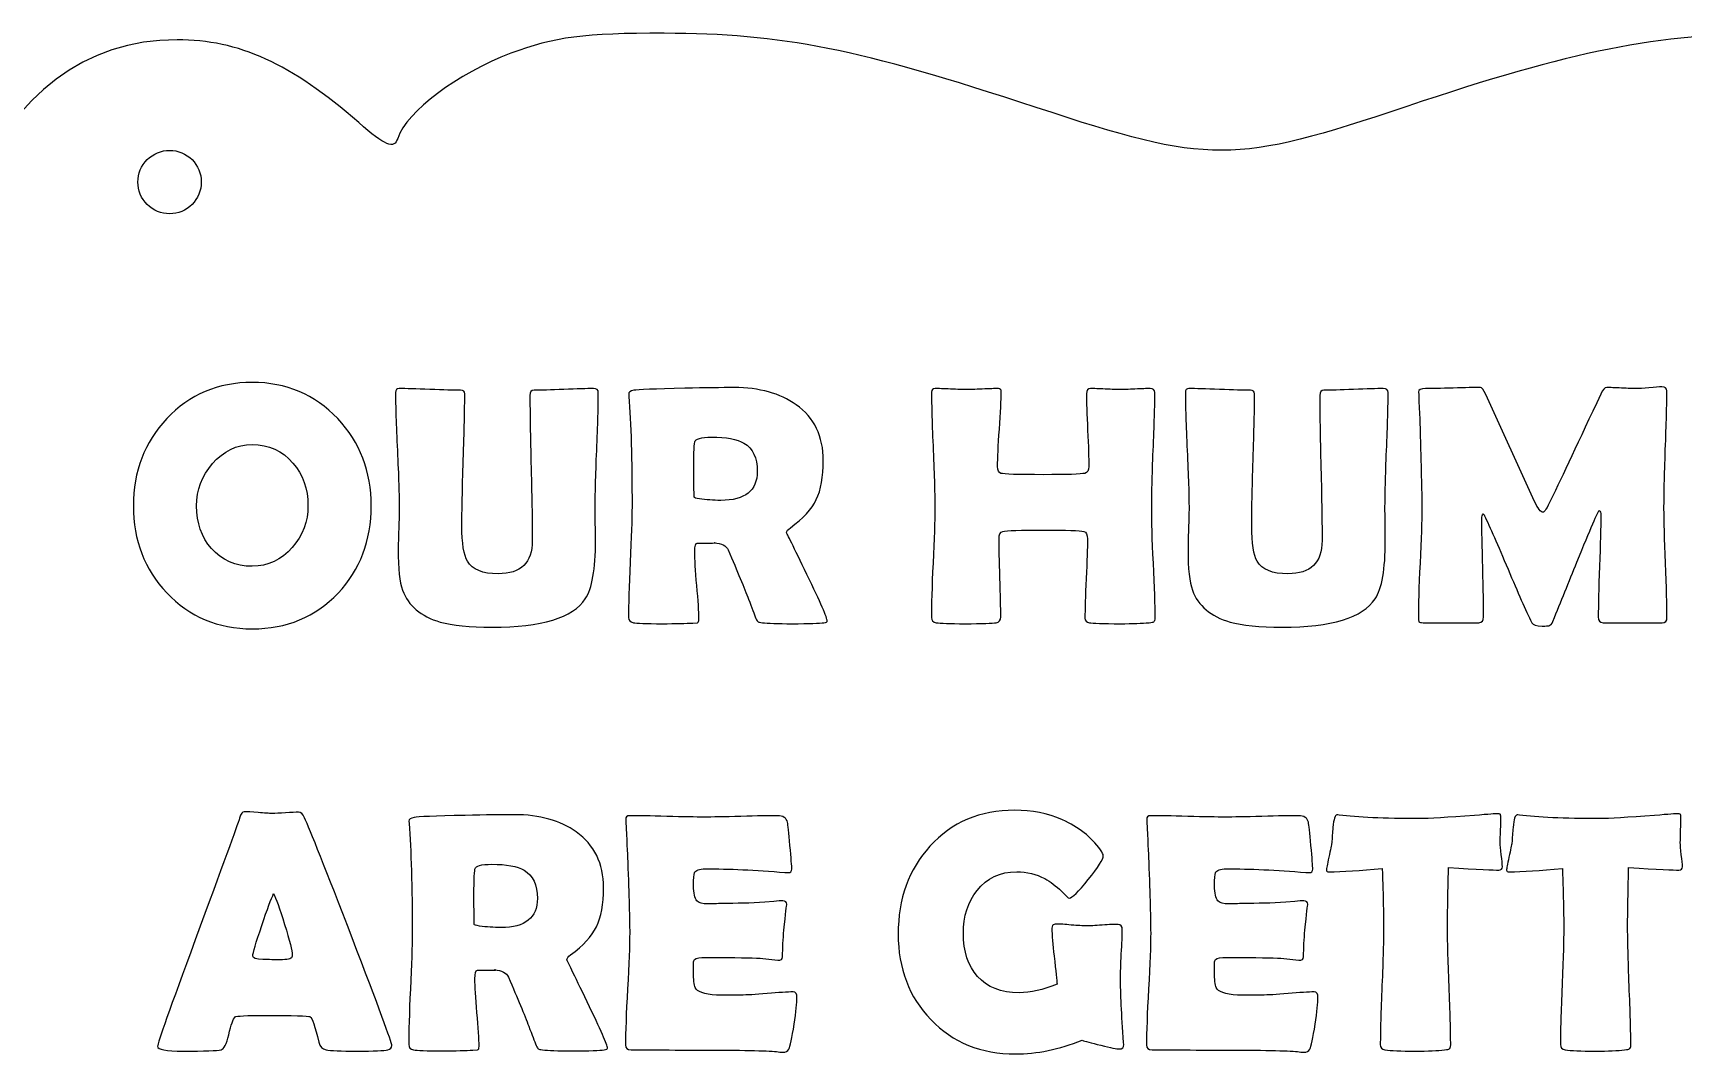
# Model space of a CAD drawing. Extents: x 52 to 552, y 106 to 316.
# Drawn here: x 155.8 to 247.7, y 258.4 to 315.3 of the extents above; entities that cross this region are included whole.
import ezdxf

# ---------------------------------------------------------------- set-up
doc = ezdxf.new("R2010")
doc.units = 0
doc.layers.add('Layer_1', color=7, linetype='CONTINUOUS')

msp = doc.modelspace()

# ---------------------------------------------------------------- linework, layer by layer
at = {"layer": 'Layer_1', "color": 3}
msp.add_lwpolyline([(165.197488, 306.962207), (165.197488, 306.962207)], close=True, dxfattribs=at)
at = {"layer": 'Layer_1', "color": 7}
for points in [[(168.036875, 295.808221), (168.036875, 295.808221)], [(176.211397, 295.464813), (176.211397, 295.464813)], [(189.002348, 295.158336), (189.011718, 295.028249)], [(194.873341, 295.520487), (194.873341, 295.520487)], [(206.06687, 295.464813), (206.06687, 295.464813)], [(220.204992, 295.464813), (220.204992, 295.464813)], [(232.995941, 295.279054), (233.005314, 295.120854)], [(239.451775, 289.185368), (236.739244, 295.139597)], [(246.548673, 295.557415), (246.548673, 295.557415)], [(168.036875, 292.343833), (168.036875, 292.343833)], [(193.619326, 292.761652), (193.619326, 292.761652)], [(192.569812, 282.413689), (192.829437, 282.431878)], [(233.256116, 282.431878), (236.358354, 282.431878)], [(243.278863, 282.431878), (246.567412, 282.431878)], [(167.590941, 271.907526), (167.590941, 271.907526)], [(176.759306, 271.377806), (176.768675, 271.248272)], [(182.630298, 271.740507), (182.630298, 271.740507)], [(188.835329, 271.470962), (188.844702, 271.340875)], [(189.067392, 271.684283), (189.067392, 271.684283)], [(210.506908, 271.99131), (210.506908, 271.99131)], [(217.854609, 271.470962), (217.863979, 271.340875)], [(218.086672, 271.684283), (218.086672, 271.684283)], [(237.334007, 271.796181), (237.334007, 271.796181)], [(247.366124, 271.796181), (247.366124, 271.796181)], [(181.376286, 268.981675), (181.376286, 268.981675)], [(169.225846, 267.34677), (169.225846, 267.34677)], [(197.093086, 266.909656), (196.582659, 266.863354)], [(226.112917, 266.909656), (225.601939, 266.863354)], [(193.07142, 263.788676), (194.05589, 263.788676)], [(222.0907, 263.788676), (223.07517, 263.788676)], [(196.470764, 263.733002), (197.306957, 263.640399)], [(225.490044, 263.733002), (226.326237, 263.640399)], [(195.254231, 261.698468), (193.89769, 261.698468)], [(224.273511, 261.698468), (222.91697, 261.698468)], [(180.326219, 258.633159), (180.586394, 258.651901)], [(216.581855, 258.949005), (216.572482, 259.051531)]]:
    msp.add_lwpolyline(points, dxfattribs=at)
for points in [[(190.980108, 315.245723), (186.55461, 315.260627), (184.846812, 315.037793), (182.443436, 314.132269)], [(211.700291, 311.116019), (201.762766, 314.392035), (197.591107, 315.223532), (190.980108, 315.245723)], [(252.890404, 315.246276), (246.246385, 315.208727), (241.629779, 314.293943), (232.341649, 311.173347)], [(163.844882, 314.885229), (153.537367, 314.885229), (148.282646, 302.62082), (150.954161, 284.7999)], [(173.964645, 310.274314), (170.195906, 313.561793), (167.291323, 314.885229), (163.844882, 314.885229)], [(182.443436, 314.132269), (179.454169, 313.00592), (176.639299, 310.889702), (176.138637, 309.392369)], [(232.341649, 311.173347), (222.689172, 307.930306), (221.37532, 307.926507), (211.700291, 311.116019)], [(176.138637, 309.392369), (175.933179, 308.778234), (175.459294, 308.970461), (173.964645, 310.274314)], [(168.036875, 295.808221), (166.12331, 295.808221), (164.534943, 295.136806), (163.271618, 293.792976)], [(172.79276, 293.792976), (171.523245, 295.136806), (169.938054, 295.808221), (168.036875, 295.808221)], [(176.211397, 295.464813), (176.081349, 295.464813), (176.016268, 295.390749), (176.016268, 295.242122)], [(176.016268, 295.242122), (176.016268, 294.529954), (176.050121, 293.455337), (176.118243, 292.018614)], [(177.920715, 295.418511), (177.159006, 295.449474), (176.589157, 295.464813), (176.211397, 295.464813)], [(179.638853, 295.371657), (179.261095, 295.371657), (178.688619, 295.387546), (177.920715, 295.418511)], [(179.871466, 295.167709), (179.871466, 295.303949), (179.793674, 295.371657), (179.638853, 295.371657)], [(179.787683, 291.488897), (179.843419, 293.123788), (179.871466, 294.350264), (179.871466, 295.167709)], [(183.735486, 295.371657), (183.580667, 295.371657), (183.503423, 295.275899), (183.503423, 295.083923)], [(183.503423, 295.083923), (183.503423, 294.185971), (183.525118, 292.838865), (183.568467, 291.042963)], [(185.389131, 295.418511), (184.652195, 295.387546), (184.100859, 295.371657), (183.735486, 295.371657)], [(187.042227, 295.464813), (186.676851, 295.464813), (186.126069, 295.449474), (185.389131, 295.418511)], [(187.311769, 295.242122), (187.311769, 295.390749), (187.221817, 295.464813), (187.042227, 295.464813)], [(187.219167, 292.018614), (187.281095, 293.455337), (187.311769, 294.529954), (187.311769, 295.242122)], [(189.290633, 295.371657), (189.092467, 295.334499), (188.996159, 295.263614), (189.002348, 295.158336)], [(189.011718, 295.028249), (189.129382, 293.560566), (189.188107, 291.517173), (189.188107, 288.897634)], [(192.132701, 295.483555), (190.442077, 295.446398), (189.494995, 295.408814), (189.290633, 295.371657)], [(194.873341, 295.520487), (194.192138, 295.520484), (193.278362, 295.508326), (192.132701, 295.483555)], [(198.328909, 294.563576), (197.437152, 295.201432), (196.285293, 295.520487), (194.873341, 295.520487)], [(206.06687, 295.464813), (205.936822, 295.464813), (205.871741, 295.396552), (205.871741, 295.260312)], [(205.871741, 295.260312), (205.871741, 294.541952), (205.902416, 293.461529), (205.964344, 292.018614)], [(206.930625, 295.436701), (206.546676, 295.455279), (206.258846, 295.464813), (206.06687, 295.464813)], [(207.80375, 295.409139), (207.611774, 295.409139), (207.320772, 295.418122), (206.930625, 295.436701)], [(208.695617, 295.436701), (208.299281, 295.418122), (208.001918, 295.409139), (207.80375, 295.409139)], [(209.596301, 295.464813), (209.398133, 295.464813), (209.098145, 295.455279), (208.695617, 295.436701)], [(209.754501, 295.297794), (209.754501, 295.409263), (209.701579, 295.464813), (209.596301, 295.464813)], [(209.652526, 293.207585), (209.720646, 294.1365), (209.754501, 294.833338), (209.754501, 295.297794)], [(214.733629, 295.464813), (214.578808, 295.464813), (214.501016, 295.369055), (214.501016, 295.177079)], [(214.501016, 295.177079), (214.501016, 294.725007), (214.52271, 294.046686), (214.56606, 293.142541)], [(215.55108, 295.436701), (215.18571, 295.455279), (214.913218, 295.464813), (214.733629, 295.464813)], [(216.386723, 295.409139), (216.200939, 295.409139), (215.922648, 295.418122), (215.55108, 295.436701)], [(217.204174, 295.436701), (216.838804, 295.418122), (216.566315, 295.409139), (216.386723, 295.409139)], [(218.040368, 295.464813), (217.854586, 295.464813), (217.575742, 295.455279), (217.204174, 295.436701)], [(218.309912, 295.242122), (218.309912, 295.390749), (218.219957, 295.464813), (218.040368, 295.464813)], [(218.216757, 292.018614), (218.278685, 293.455337), (218.309912, 294.529954), (218.309912, 295.242122)], [(220.204992, 295.464813), (220.074944, 295.464813), (220.009861, 295.390749), (220.009861, 295.242122)], [(220.009861, 295.242122), (220.009861, 294.529954), (220.043714, 293.455337), (220.111836, 292.018614)], [(221.913758, 295.418511), (221.152048, 295.449474), (220.582752, 295.464813), (220.204992, 295.464813)], [(223.632449, 295.371657), (223.254689, 295.371657), (222.681662, 295.387546), (221.913758, 295.418511)], [(223.864509, 295.167709), (223.864509, 295.303949), (223.787267, 295.371657), (223.632449, 295.371657)], [(223.781276, 291.488897), (223.837012, 293.123788), (223.864509, 294.350264), (223.864509, 295.167709)], [(227.729079, 295.371657), (227.574261, 295.371657), (227.496466, 295.275899), (227.496466, 295.083923)], [(227.496466, 295.083923), (227.496466, 294.185971), (227.51816, 292.838865), (227.56151, 291.042963)], [(229.382173, 295.418511), (228.645235, 295.387546), (228.094453, 295.371657), (227.729079, 295.371657)], [(231.03582, 295.464813), (230.670447, 295.464813), (230.119112, 295.449474), (229.382173, 295.418511)], [(231.305365, 295.242122), (231.305365, 295.390749), (231.21541, 295.464813), (231.03582, 295.464813)], [(231.212209, 292.018614), (231.274137, 293.455337), (231.305365, 294.529954), (231.305365, 295.242122)], [(233.386201, 295.464813), (233.119916, 295.464813), (232.989752, 295.402907), (232.995941, 295.279054)], [(233.005314, 295.120854), (233.054858, 294.105241), (233.082355, 293.340695), (233.088547, 292.826695)], [(234.91858, 295.492925), (234.237375, 295.474346), (233.726804, 295.464813), (233.386201, 295.464813)], [(236.45151, 295.529856), (236.110907, 295.529856), (235.599783, 295.517695), (234.91858, 295.492925)], [(236.739244, 295.139597), (236.615388, 295.399693), (236.51963, 295.529856), (236.45151, 295.529856)], [(243.148776, 295.158336), (241.922608, 292.538798), (240.997221, 290.578454), (240.371754, 289.277971)], [(243.492734, 295.520487), (243.368881, 295.520487), (243.254053, 295.399854), (243.148776, 295.158336)], [(244.300815, 295.492925), (243.941637, 295.511504), (243.672326, 295.520487), (243.492734, 295.520487)], [(245.127639, 295.464813), (244.941855, 295.464813), (244.666189, 295.474346), (244.300815, 295.492925)], [(245.833745, 295.511114), (245.517916, 295.480151), (245.282458, 295.464813), (245.127639, 295.464813)], [(246.548673, 295.557415), (246.393851, 295.557415), (246.155769, 295.542079), (245.833745, 295.511114)], [(246.827588, 295.334725), (246.827588, 295.483352), (246.734454, 295.557415), (246.548673, 295.557415)], [(246.743801, 292.055546), (246.799537, 293.510844), (246.827588, 294.603978), (246.827588, 295.334725)], [(199.843099, 291.451965), (199.843099, 292.808182), (199.338331, 293.845216), (198.328909, 294.563576)], [(163.271618, 293.792976), (162.033066, 292.480109), (161.413472, 290.860515), (161.413472, 288.934566)], [(174.660278, 288.934566), (174.660278, 290.848128), (174.037506, 292.467726), (172.79276, 293.792976)], [(209.55, 291.12675), (209.55, 291.591205), (209.584406, 292.284865), (209.652526, 293.207585)], [(165.816579, 291.284946), (166.42347, 291.990922), (167.163694, 292.343833), (168.036875, 292.343833)], [(168.036875, 292.343833), (168.953403, 292.343833), (169.705788, 292.003083), (170.294102, 291.321878)], [(192.625486, 290.671443), (192.625486, 291.674673), (192.644003, 292.281555), (192.68116, 292.49211)], [(192.68116, 292.49211), (192.718315, 292.671699), (193.031014, 292.761652), (193.619326, 292.761652)], [(193.619326, 292.761652), (194.436771, 292.761652), (195.037298, 292.650004), (195.42125, 292.427066)], [(195.42125, 292.427066), (195.916671, 292.136004), (196.164287, 291.612722), (196.164287, 290.857205)], [(214.56606, 293.142541), (214.609409, 292.244592), (214.631103, 291.572627), (214.631103, 291.12675)], [(233.088547, 292.826695), (233.150472, 290.851205), (233.181703, 289.504099), (233.181703, 288.785736)], [(176.118243, 292.018614), (176.186363, 290.581894), (176.220769, 289.504099), (176.220769, 288.785736)], [(179.713269, 287.820008), (179.713269, 288.637454), (179.738139, 289.860201), (179.787683, 291.488897)], [(187.135381, 288.785736), (187.135381, 289.504099), (187.163431, 290.581894), (187.219167, 292.018614)], [(199.45284, 289.287344), (199.712936, 289.826114), (199.843099, 290.547821), (199.843099, 291.451965)], [(205.964344, 292.018614), (206.026272, 290.581894), (206.0575, 289.504099), (206.0575, 288.785736)], [(218.133524, 288.785736), (218.133524, 289.504099), (218.161023, 290.581894), (218.216757, 292.018614)], [(220.111836, 292.018614), (220.179956, 290.581894), (220.213812, 289.504099), (220.213812, 288.785736)], [(223.706862, 287.820008), (223.706862, 288.637454), (223.731734, 289.860201), (223.781276, 291.488897)], [(231.128976, 288.785736), (231.128976, 289.504099), (231.156473, 290.581894), (231.212209, 292.018614)], [(246.669388, 288.785736), (246.669388, 289.516483), (246.69426, 290.606439), (246.743801, 292.055546)], [(164.934084, 288.934566), (164.934084, 289.820131), (165.228267, 290.603744), (165.816579, 291.284946)], [(170.294102, 291.321878), (170.857644, 290.671638), (171.139666, 289.88222), (171.139666, 288.953305)], [(183.568467, 291.042963), (183.611816, 289.247062), (183.633511, 287.900506), (183.633511, 287.002554)], [(192.634306, 290.039751), (192.628116, 290.318426), (192.625486, 290.529011), (192.625486, 290.671443)], [(196.164287, 290.857205), (196.164287, 289.779663), (195.48652, 289.241042), (194.130303, 289.241042)], [(209.726389, 290.74586), (209.608728, 290.783014), (209.55, 290.910003), (209.55, 291.12675)], [(212.104882, 290.671443), (210.680546, 290.671443), (209.887399, 290.696315), (209.726389, 290.74586)], [(214.40841, 290.74586), (214.197856, 290.696315), (213.430135, 290.671443), (212.104882, 290.671443)], [(214.631103, 291.12675), (214.631103, 290.910003), (214.557037, 290.783014), (214.40841, 290.74586)], [(227.56151, 291.042963), (227.604859, 289.247062), (227.626553, 287.900506), (227.626553, 287.002554)], [(192.643675, 289.417431), (192.643675, 289.553671), (192.640495, 289.761076), (192.634306, 290.039751)], [(161.413472, 288.934566), (161.413472, 287.014808), (162.033066, 285.401567), (163.271618, 284.094895)], [(165.760908, 286.565993), (165.209751, 287.197655), (164.934084, 287.987072), (164.934084, 288.934566)], [(171.139666, 288.953305), (171.139666, 288.06774), (170.848661, 287.290483), (170.266541, 286.621664)], [(172.811502, 284.076153), (174.043859, 285.382827), (174.660278, 287.002422), (174.660278, 288.934566)], [(176.220769, 288.785736), (176.220769, 288.538027), (176.211227, 288.163422), (176.192657, 287.661809)], [(187.144753, 287.885052), (187.138561, 288.28758), (187.135381, 288.587568), (187.135381, 288.785736)], [(189.188107, 288.897634), (189.188107, 288.210237), (189.154254, 287.179008), (189.086132, 285.804213)], [(192.941332, 289.324826), (192.743164, 289.355788), (192.643675, 289.386466), (192.643675, 289.417431)], [(194.130303, 289.241042), (193.715389, 289.241042), (193.31909, 289.269089), (192.941332, 289.324826)], [(198.013063, 287.717482), (198.712844, 288.225288), (199.192744, 288.748573), (199.45284, 289.287344)], [(206.0575, 288.785736), (206.0575, 288.110725), (206.023094, 287.098564), (205.954974, 285.748542)], [(218.226129, 285.748542), (218.164201, 287.098564), (218.133524, 288.110725), (218.133524, 288.785736)], [(220.213812, 288.785736), (220.213812, 288.538027), (220.20482, 288.163422), (220.18625, 287.661809)], [(231.137796, 287.885052), (231.131604, 288.28758), (231.128976, 288.587568), (231.128976, 288.785736)], [(233.181703, 288.785736), (233.181703, 288.110725), (233.147847, 287.095386), (233.079727, 285.73917)], [(239.93464, 288.581788), (239.804592, 288.581788), (239.643753, 288.782838), (239.451775, 289.185368)], [(240.371754, 289.277971), (240.148813, 288.813515), (240.00276, 288.581788), (239.93464, 288.581788)], [(241.820347, 285.804213), (242.582057, 287.680621), (242.997423, 288.637236), (243.065543, 288.674391)], [(243.065543, 288.674391), (243.121279, 288.662007), (243.148776, 288.566246), (243.148776, 288.386657)], [(246.753174, 285.748542), (246.697438, 287.098564), (246.669388, 288.110725), (246.669388, 288.785736)], [(180.019743, 285.850515), (179.81538, 286.191117), (179.713269, 286.847744), (179.713269, 287.820008)], [(187.154123, 286.993185), (187.154123, 287.191353), (187.150942, 287.488713), (187.144753, 287.885052)], [(197.799192, 287.439118), (197.799192, 287.525817), (197.870631, 287.618397), (198.013063, 287.717482)], [(224.013339, 285.850515), (223.808976, 286.191117), (223.706862, 286.847744), (223.706862, 287.820008)], [(231.147166, 286.993185), (231.147166, 287.191353), (231.143985, 287.488713), (231.137796, 287.885052)], [(236.525923, 288.219087), (236.525923, 288.342943), (236.547618, 288.432896), (236.590967, 288.488632)], [(236.572227, 285.488367), (236.541262, 286.702149), (236.525923, 287.612197), (236.525923, 288.219087)], [(236.590967, 288.488632), (236.634322, 288.451475), (236.661822, 288.417622), (236.674203, 288.386657)], [(236.674203, 288.386657), (236.965261, 287.773574), (237.402322, 286.779376), (237.984439, 285.404581)], [(243.148776, 288.386657), (243.148776, 287.761187), (243.123906, 286.822539), (243.074362, 285.5716)], [(176.192657, 287.661809), (176.174087, 287.160195), (176.165095, 286.782413), (176.165095, 286.528511)], [(183.633511, 287.002554), (183.633511, 285.770194), (182.998578, 285.153779), (181.729064, 285.153779)], [(186.587474, 283.760306), (186.965234, 284.336234), (187.154123, 285.41403), (187.154123, 286.993185)], [(192.68116, 286.389054), (192.68116, 286.704883), (192.727727, 286.863097), (192.820617, 286.863097)], [(192.820617, 286.863097), (193.644255, 286.863097), (193.962757, 286.869453), (193.776975, 286.881839)], [(193.776975, 286.881839), (194.179503, 286.857069), (194.436656, 286.723727), (194.548125, 286.482207)], [(198.932492, 285.107477), (198.176975, 286.668056), (197.799192, 287.445313), (197.799192, 287.439118)], [(209.633786, 287.09516), (209.633783, 287.342869), (209.702044, 287.482569), (209.838284, 287.513532)], [(209.680088, 284.921719), (209.649122, 285.887788), (209.633786, 286.612125), (209.633786, 287.09516)], [(209.838284, 287.513532), (210.055031, 287.563073), (210.810594, 287.587395), (212.104882, 287.587395)], [(212.104882, 287.587395), (213.392978, 287.587395), (214.142185, 287.563073), (214.352739, 287.513532)], [(214.352739, 287.513532), (214.488979, 287.476374), (214.556687, 287.336677), (214.556687, 287.09516)], [(214.556687, 287.09516), (214.556687, 286.605931), (214.532368, 285.868885), (214.482827, 284.884237)], [(220.18625, 287.661809), (220.16768, 287.160195), (220.158138, 286.782413), (220.158138, 286.528511)], [(227.626553, 287.002554), (227.626553, 285.770194), (226.992172, 285.153779), (225.722657, 285.153779)], [(230.580517, 283.760306), (230.958274, 284.336234), (231.147166, 285.41403), (231.147166, 286.993185)], [(168.036875, 285.5716), (167.101768, 285.5716), (166.343028, 285.903367), (165.760908, 286.565993)], [(170.266541, 286.621664), (169.653455, 285.921883), (168.910054, 285.5716), (168.036875, 285.5716)], [(176.165095, 286.528511), (176.165095, 285.432391), (176.245517, 284.671023), (176.406528, 284.243722)], [(181.729064, 285.153779), (180.862074, 285.153779), (180.292223, 285.386059), (180.019743, 285.850515)], [(192.792505, 284.503347), (192.71819, 285.339368), (192.68116, 285.967945), (192.68116, 286.389054)], [(194.548125, 286.482207), (195.062125, 285.274621), (195.439905, 284.361395), (195.681425, 283.742117)], [(220.158138, 286.528511), (220.158138, 285.432391), (220.23856, 284.671023), (220.39957, 284.243722)], [(225.722657, 285.153779), (224.85567, 285.153779), (224.285818, 285.386059), (224.013339, 285.850515)], [(189.086132, 285.804213), (189.024206, 284.429419), (188.992978, 283.401368), (188.992978, 282.720165)], [(200.06579, 282.525034), (200.06579, 282.686044), (199.68801, 283.546901), (198.932492, 285.107477)], [(205.954974, 285.748542), (205.893046, 284.398518), (205.862369, 283.388984), (205.862369, 282.720165)], [(209.726389, 282.757097), (209.726389, 283.240131), (209.71105, 283.961838), (209.680088, 284.921719)], [(218.328105, 282.720165), (218.328105, 283.388984), (218.294249, 284.398518), (218.226129, 285.748542)], [(233.079727, 285.73917), (233.017799, 284.389148), (232.986572, 283.376433), (232.986572, 282.701423)], [(236.618529, 282.757097), (236.618529, 283.363987), (236.60319, 284.274586), (236.572227, 285.488367)], [(237.984439, 285.404581), (238.529405, 284.104101), (238.969087, 283.113083), (239.303498, 282.431878)], [(240.483099, 282.506291), (240.928979, 283.602412), (241.374467, 284.701901), (241.820347, 285.804213)], [(243.074362, 285.5716), (243.031013, 284.320661), (243.009869, 283.382563), (243.009869, 282.757097)], [(246.836957, 282.720165), (246.836957, 283.388984), (246.808907, 284.398518), (246.753174, 285.748542)], [(163.271618, 284.094895), (164.534943, 282.757258), (166.12331, 282.08847), (168.036875, 282.08847)], [(168.036875, 282.08847), (169.962824, 282.08847), (171.554369, 282.750902), (172.811502, 284.076153)], [(176.406528, 284.243722), (176.728552, 283.370543), (177.428017, 282.779), (178.505556, 282.46936)], [(192.91322, 282.617637), (192.91322, 283.038746), (192.873012, 283.667323), (192.792505, 284.503347)], [(214.482827, 284.884237), (214.439477, 283.905778), (214.417783, 283.17191), (214.417783, 282.68268)], [(220.39957, 284.243722), (220.721595, 283.370543), (221.421607, 282.779), (222.499149, 282.46936)], [(181.394475, 282.181076), (184.162641, 282.181076), (185.893885, 282.707539), (186.587474, 283.760306)], [(195.681425, 283.742117), (195.861011, 283.265275), (195.996981, 282.906008), (196.089874, 282.664491)], [(225.388068, 282.181076), (228.156237, 282.181076), (229.886928, 282.707539), (230.580517, 283.760306)], [(178.505556, 282.46936), (179.180566, 282.277387), (180.143537, 282.181076), (181.394475, 282.181076)], [(188.992978, 282.720165), (188.992978, 282.565344), (189.082931, 282.469035), (189.26252, 282.431878)], [(189.26252, 282.431878), (189.44211, 282.394721), (189.974928, 282.376207), (190.860494, 282.376207)], [(190.860494, 282.376207), (191.63459, 282.376207), (192.204439, 282.388918), (192.569812, 282.413689)], [(192.829437, 282.431878), (192.88517, 282.450457), (192.91322, 282.512362), (192.91322, 282.617637)], [(196.089874, 282.664491), (196.139415, 282.559214), (196.182804, 282.497308), (196.219961, 282.478732)], [(196.219961, 282.478732), (196.238537, 282.466346), (196.316335, 282.450457), (196.452575, 282.431878)], [(196.452575, 282.431878), (196.743636, 282.394721), (197.294418, 282.376207), (198.105669, 282.376207)], [(198.105669, 282.376207), (199.053162, 282.376207), (199.644706, 282.394721), (199.880031, 282.431878)], [(199.880031, 282.431878), (200.003887, 282.450457), (200.06579, 282.481685), (200.06579, 282.525034)], [(205.862369, 282.720165), (205.862369, 282.559152), (205.952324, 282.462843), (206.131914, 282.431878)], [(206.131914, 282.431878), (206.361044, 282.394721), (206.893312, 282.376207), (207.729336, 282.376207)], [(207.729336, 282.376207), (208.695409, 282.376207), (209.277418, 282.394721), (209.475586, 282.431878)], [(209.475586, 282.431878), (209.642792, 282.462843), (209.726389, 282.571313), (209.726389, 282.757097)], [(214.417783, 282.68268), (214.417783, 282.552632), (214.50138, 282.469035), (214.668585, 282.431878)], [(214.668585, 282.431878), (214.841983, 282.394721), (215.414459, 282.376207), (216.386723, 282.376207)], [(216.386723, 282.376207), (217.074121, 282.376207), (217.606939, 282.394721), (217.984697, 282.431878)], [(217.984697, 282.431878), (218.133323, 282.444265), (218.220098, 282.460154), (218.244869, 282.478732)], [(218.244869, 282.478732), (218.300605, 282.509695), (218.328105, 282.590117), (218.328105, 282.720165)], [(222.499149, 282.46936), (223.174159, 282.277387), (224.13713, 282.181076), (225.388068, 282.181076)], [(232.986572, 282.701423), (232.986572, 282.602337), (232.99873, 282.531452), (233.023503, 282.488102)], [(233.023503, 282.488102), (233.054466, 282.450945), (233.13226, 282.431878), (233.256116, 282.431878)], [(236.358354, 282.431878), (236.531751, 282.431878), (236.618529, 282.54035), (236.618529, 282.757097)], [(239.303498, 282.431878), (239.365426, 282.308022), (239.556945, 282.246119), (239.878966, 282.246119)], [(239.878966, 282.246119), (240.095713, 282.246119), (240.219524, 282.249297), (240.250486, 282.255489)], [(240.250486, 282.255489), (240.34338, 282.28026), (240.421171, 282.36386), (240.483099, 282.506291)], [(243.009869, 282.757097), (243.009869, 282.54035), (243.099271, 282.431878), (243.278863, 282.431878)], [(246.567412, 282.431878), (246.747002, 282.431878), (246.836957, 282.528189), (246.836957, 282.720165)], [(167.330769, 271.554748), (167.200721, 271.146026), (166.377448, 268.888319), (164.860221, 264.782516)], [(167.590941, 271.907526), (167.491859, 271.907526), (167.405081, 271.790074), (167.330769, 271.554748)], [(168.362091, 271.861222), (168.015296, 271.892187), (167.758147, 271.907526), (167.590941, 271.907526)], [(169.151433, 271.81437), (168.978035, 271.81437), (168.715078, 271.830259), (168.362091, 271.861222)], [(169.885651, 271.842482), (169.563627, 271.823904), (169.318638, 271.81437), (169.151433, 271.81437)], [(170.619318, 271.879414), (170.458308, 271.879414), (170.213867, 271.867253), (169.885651, 271.842482)], [(170.944534, 271.572938), (170.845452, 271.777298), (170.73698, 271.879414), (170.619318, 271.879414)], [(173.600841, 264.885041), (172.133156, 268.693594), (171.24798, 270.922698), (170.944534, 271.572938)], [(177.04759, 271.59168), (176.849425, 271.554523), (176.753116, 271.483084), (176.759306, 271.377806)], [(176.768675, 271.248272), (176.886339, 269.780587), (176.945064, 267.736643), (176.945064, 265.117104)], [(179.889658, 271.703025), (178.199034, 271.665868), (177.251953, 271.628835), (177.04759, 271.59168)], [(182.630298, 271.740507), (181.949096, 271.740507), (181.035319, 271.727796), (179.889658, 271.703025)], [(186.085869, 270.783596), (185.194109, 271.421452), (184.04225, 271.740507), (182.630298, 271.740507)], [(189.067392, 271.684283), (188.900192, 271.684283), (188.822951, 271.613397), (188.835329, 271.470962)], [(188.844702, 271.340875), (188.894252, 270.356227), (188.928104, 269.616003), (188.946674, 269.120582)], [(191.129488, 271.647351), (190.212957, 271.672122), (189.525656, 271.684283), (189.067392, 271.684283)], [(193.200954, 271.61042), (192.74269, 271.61042), (192.052211, 271.622581), (191.129488, 271.647351)], [(195.244861, 271.647351), (194.334525, 271.622581), (193.653026, 271.61042), (193.200954, 271.61042)], [(197.288215, 271.684283), (196.836143, 271.684283), (196.155197, 271.672122), (195.244861, 271.647351)], [(197.846047, 271.322135), (197.796503, 271.563653), (197.610239, 271.684283), (197.288215, 271.684283)], [(197.984951, 270.021819), (197.923026, 270.746371), (197.877009, 271.179701), (197.846047, 271.322135)], [(210.506908, 271.99131), (208.568575, 271.99131), (206.992367, 271.322522), (205.778585, 269.984887)], [(213.163768, 271.45222), (212.333939, 271.811401), (211.44821, 271.99131), (210.506908, 271.99131)], [(215.281535, 269.780386), (214.767538, 270.498746), (214.06172, 271.055884), (213.163768, 271.45222)], [(218.086672, 271.684283), (217.919472, 271.684283), (217.842228, 271.613397), (217.854609, 271.470962)], [(217.863979, 271.340875), (217.913531, 270.356227), (217.947384, 269.616003), (217.965954, 269.120582)], [(220.148768, 271.647351), (219.23224, 271.672122), (218.544936, 271.684283), (218.086672, 271.684283)], [(222.220234, 271.61042), (221.76197, 271.61042), (221.071488, 271.622581), (220.148768, 271.647351)], [(224.264141, 271.647351), (223.353805, 271.622581), (222.672306, 271.61042), (222.220234, 271.61042)], [(226.307495, 271.684283), (225.855426, 271.684283), (225.174477, 271.672122), (224.264141, 271.647351)], [(226.865327, 271.322135), (226.815785, 271.563653), (226.629522, 271.684283), (226.307495, 271.684283)], [(227.004231, 270.021819), (226.942303, 270.746371), (226.896289, 271.179701), (226.865327, 271.322135)], [(228.453377, 271.731137), (228.3481, 271.731137), (228.274036, 271.498857), (228.230687, 271.034401)], [(228.583465, 271.721765), (228.509144, 271.727957), (228.465758, 271.731137), (228.453377, 271.731137)], [(233.032873, 271.526636), (231.069769, 271.526636), (229.586691, 271.591717), (228.583465, 271.721765)], [(236.116924, 271.703025), (234.618273, 271.585361), (233.590222, 271.526636), (233.032873, 271.526636)], [(237.334007, 271.796181), (237.327815, 271.796181), (236.921983, 271.764953), (236.116924, 271.703025)], [(237.547325, 271.768069), (237.528749, 271.786645), (237.457863, 271.796181), (237.334007, 271.796181)], [(237.58481, 271.59168), (237.578606, 271.696955), (237.565895, 271.755682), (237.547325, 271.768069)], [(237.566067, 270.894944), (237.578448, 271.192195), (237.58481, 271.424475), (237.58481, 271.59168)], [(238.486047, 271.731137), (238.38077, 271.731137), (238.306153, 271.498857), (238.262803, 271.034401)], [(238.615581, 271.721765), (238.541264, 271.727957), (238.498425, 271.731137), (238.486047, 271.731137)], [(243.065543, 271.526636), (241.102436, 271.526636), (239.618811, 271.591717), (238.615581, 271.721765)], [(246.149591, 271.703025), (244.650943, 271.585361), (243.622892, 271.526636), (243.065543, 271.526636)], [(247.366124, 271.796181), (247.359932, 271.796181), (246.954652, 271.764953), (246.149591, 271.703025)], [(247.579995, 271.768069), (247.561419, 271.786645), (247.48998, 271.796181), (247.366124, 271.796181)], [(247.616926, 271.59168), (247.610726, 271.696955), (247.598565, 271.755682), (247.579995, 271.768069)], [(247.598187, 270.894944), (247.610565, 271.192195), (247.616926, 271.424475), (247.616926, 271.59168)], [(187.600057, 267.671436), (187.600057, 269.027652), (187.095288, 270.065236), (186.085869, 270.783596)], [(228.230687, 271.034401), (228.205908, 270.74334), (228.184213, 270.452335), (228.165643, 270.161276)], [(237.547325, 270.198208), (237.547325, 270.334448), (237.553686, 270.566725), (237.566067, 270.894944)], [(238.262803, 271.034401), (238.238024, 270.74334), (238.21633, 270.452335), (238.19776, 270.161276)], [(247.579995, 270.198208), (247.579995, 270.334448), (247.585806, 270.566725), (247.598187, 270.894944)], [(198.08748, 268.71213), (198.08748, 268.866949), (198.053074, 269.303456), (197.984951, 270.021819)], [(205.778585, 269.984887), (204.601961, 268.690599), (204.013593, 267.061472), (204.013593, 265.098362)], [(214.603542, 268.126739), (215.160891, 268.820331), (215.439185, 269.266369), (215.439185, 269.46454)], [(215.439185, 269.46454), (215.439185, 269.526465), (215.386816, 269.63176), (215.281535, 269.780386)], [(227.106757, 268.71213), (227.106757, 268.866949), (227.072351, 269.303456), (227.004231, 270.021819)], [(227.998074, 269.371384), (227.911375, 268.975048), (227.868536, 268.736963), (227.868536, 268.656459)], [(228.165643, 270.161276), (228.153256, 270.068383), (228.097156, 269.804878), (227.998074, 269.371384)], [(237.603549, 269.510842), (237.566392, 269.814287), (237.547325, 270.043386), (237.547325, 270.198208)], [(237.668593, 268.842218), (237.668593, 268.990844), (237.646899, 269.213588), (237.603549, 269.510842)], [(238.030743, 269.371384), (237.944045, 268.975048), (237.900656, 268.736963), (237.900656, 268.656459)], [(238.19776, 270.161276), (238.185376, 270.068383), (238.129826, 269.804878), (238.030743, 269.371384)], [(247.635669, 269.510842), (247.598511, 269.814287), (247.579995, 270.043386), (247.579995, 270.198208)], [(247.700713, 268.842218), (247.700713, 268.990844), (247.679018, 269.213588), (247.635669, 269.510842)], [(180.382443, 266.891467), (180.382443, 267.894696), (180.40096, 268.501575), (180.438117, 268.71213)], [(180.438117, 268.71213), (180.475272, 268.891719), (180.787971, 268.981675), (181.376286, 268.981675)], [(181.376286, 268.981675), (182.193729, 268.981675), (182.794258, 268.870025), (183.178207, 268.647086)], [(183.178207, 268.647086), (183.673629, 268.356025), (183.921245, 267.832743), (183.921245, 267.077225)], [(188.946674, 269.120582), (189.020989, 267.194632), (189.058019, 265.878752), (189.058019, 265.172776)], [(192.616116, 267.783331), (192.616116, 268.185862), (192.631455, 268.423944), (192.662418, 268.498259)], [(192.662418, 268.498259), (192.73673, 268.653075), (192.937782, 268.730872), (193.265998, 268.730872)], [(193.265998, 268.730872), (194.578865, 268.730872), (196.059315, 268.662611), (197.70659, 268.526371)], [(197.70659, 268.526371), (197.79948, 268.520179), (197.864563, 268.516999), (197.901718, 268.516999)], [(197.901718, 268.516999), (198.025574, 268.516999), (198.08748, 268.582082), (198.08748, 268.71213)], [(208.40733, 267.523159), (208.952293, 268.216748), (209.689342, 268.563303), (210.618256, 268.563303)], [(210.618256, 268.563303), (211.18799, 268.563303), (211.708094, 268.436317), (212.178745, 268.182413)], [(217.965954, 269.120582), (218.040269, 267.194632), (218.077299, 265.878752), (218.077299, 265.172776)], [(221.635396, 267.783331), (221.635396, 268.185862), (221.650732, 268.423944), (221.681698, 268.498259)], [(221.681698, 268.498259), (221.75601, 268.653075), (221.957062, 268.730872), (222.285278, 268.730872)], [(222.285278, 268.730872), (223.598145, 268.730872), (225.078592, 268.662611), (226.725869, 268.526371)], [(226.725869, 268.526371), (226.818757, 268.520179), (226.883841, 268.516999), (226.920998, 268.516999)], [(226.920998, 268.516999), (227.044851, 268.516999), (227.106757, 268.582082), (227.106757, 268.71213)], [(227.868536, 268.656459), (227.868536, 268.594531), (227.917731, 268.563303), (228.016813, 268.563303)], [(228.016813, 268.563303), (228.753752, 268.563303), (229.741595, 268.625208), (230.980147, 268.749062)], [(230.980147, 268.749062), (231.029688, 267.077016), (231.054563, 265.999768), (231.054563, 265.516737)], [(234.612104, 265.516737), (234.612104, 266.136011), (234.63062, 267.229145), (234.667778, 268.795916)], [(234.667778, 268.795916), (236.296474, 268.703023), (237.228769, 268.656459), (237.464092, 268.656459)], [(237.464092, 268.656459), (237.600335, 268.656456), (237.668593, 268.718362), (237.668593, 268.842218)], [(237.900656, 268.656459), (237.900656, 268.594531), (237.949847, 268.563303), (238.048933, 268.563303)], [(238.048933, 268.563303), (238.785871, 268.563303), (239.773714, 268.625208), (241.012266, 268.749062)], [(241.012266, 268.749062), (241.061807, 267.077016), (241.08668, 265.999768), (241.08668, 265.516737)], [(244.644223, 265.516737), (244.644223, 266.136011), (244.66329, 267.229145), (244.700448, 268.795916)], [(244.700448, 268.795916), (246.329144, 268.703023), (247.260886, 268.656459), (247.496211, 268.656459)], [(247.496211, 268.656459), (247.632451, 268.656456), (247.700713, 268.718362), (247.700713, 268.842218)], [(187.209797, 265.507364), (187.469893, 266.046138), (187.600057, 266.767294), (187.600057, 267.671436)], [(192.801875, 266.947138), (192.678022, 267.083378), (192.616116, 267.362224), (192.616116, 267.783331)], [(207.64555, 265.135847), (207.64555, 266.089532), (207.899525, 266.885303), (208.40733, 267.523159)], [(212.178745, 268.182413), (212.494577, 268.015208), (212.804649, 267.780303), (213.108094, 267.476857)], [(213.108094, 267.476857), (213.355806, 267.222953), (213.498131, 267.095968), (213.535285, 267.095968)], [(213.535285, 267.095968), (213.696299, 267.095968), (214.052387, 267.439345), (214.603542, 268.126739)], [(221.821155, 266.947138), (221.697299, 267.083378), (221.635396, 267.362224), (221.635396, 267.783331)], [(168.566592, 265.572408), (168.876232, 266.482744), (169.095798, 267.074287), (169.225846, 267.34677)], [(169.225846, 267.34677), (169.355894, 267.099061), (169.560124, 266.529209), (169.838799, 265.637452)], [(180.391263, 266.259774), (180.385074, 266.538446), (180.382443, 266.749032), (180.382443, 266.891467)], [(183.921245, 267.077225), (183.921245, 265.999684), (183.243477, 265.461063), (181.887261, 265.461063)], [(193.405455, 266.770749), (193.108205, 266.770749), (192.907152, 266.829476), (192.801875, 266.947138)], [(193.767603, 266.780121), (193.588013, 266.773929), (193.467383, 266.770749), (193.405455, 266.770749)], [(194.213536, 266.798311), (194.095872, 266.798311), (193.947192, 266.7925), (193.767603, 266.780121)], [(196.582659, 266.863354), (195.783795, 266.820005), (194.993824, 266.798311), (194.213536, 266.798311)], [(197.594691, 266.947138), (197.470835, 266.947138), (197.303638, 266.934429), (197.093086, 266.909656)], [(197.815177, 266.75311), (197.807735, 266.88088), (197.735458, 266.947138), (197.594691, 266.947138)], [(197.650916, 265.312236), (197.748246, 266.253102), (197.802833, 266.732923), (197.815177, 266.75311)], [(222.424735, 266.770749), (222.127482, 266.770749), (221.926432, 266.829476), (221.821155, 266.947138)], [(222.786883, 266.780121), (222.607293, 266.773929), (222.486663, 266.770749), (222.424735, 266.770749)], [(223.232816, 266.798311), (223.115155, 266.798311), (222.966475, 266.7925), (222.786883, 266.780121)], [(225.601939, 266.863354), (224.803073, 266.820005), (224.013104, 266.798311), (223.232816, 266.798311)], [(226.614522, 266.947138), (226.490665, 266.947138), (226.323471, 266.934429), (226.112917, 266.909656)], [(226.834457, 266.75311), (226.827015, 266.88088), (226.755288, 266.947138), (226.614522, 266.947138)], [(226.670195, 265.312236), (226.767528, 266.253102), (226.822113, 266.732923), (226.834457, 266.75311)], [(169.838799, 265.637452), (170.123666, 264.714729), (170.266541, 264.151235), (170.266541, 263.946876)], [(180.400633, 265.637452), (180.400633, 265.773694), (180.397452, 265.981099), (180.391263, 266.259774)], [(180.697739, 265.544296), (180.499568, 265.575258), (180.400633, 265.606489), (180.400633, 265.637452)], [(212.699092, 265.637452), (212.618585, 265.612681), (212.578377, 265.541245), (212.578377, 265.423581)], [(212.847922, 265.655641), (212.779799, 265.655641), (212.730057, 265.649833), (212.699092, 265.637452)], [(213.656003, 265.59997), (213.296822, 265.637124), (213.027511, 265.655641), (212.847922, 265.655641)], [(216.266008, 265.637452), (216.067838, 265.637452), (215.77048, 265.622113), (215.374141, 265.59115)], [(216.498619, 265.330975), (216.498619, 265.535338), (216.420827, 265.637452), (216.266008, 265.637452)], [(164.860221, 264.782516), (163.460656, 260.98635), (162.760643, 259.008043), (162.760643, 258.84703)], [(168.064987, 263.872459), (168.064987, 264.039665), (168.232184, 264.606336), (168.566592, 265.572408)], [(175.811767, 258.883961), (175.811767, 259.051167), (175.074721, 261.051721), (173.600841, 264.885041)], [(176.945064, 265.117104), (176.945064, 264.429707), (176.911212, 263.398475), (176.843092, 262.023684)], [(181.887261, 265.461063), (181.472346, 265.461063), (181.075497, 265.48856), (180.697739, 265.544296)], [(185.77002, 263.937503), (186.469805, 264.445311), (186.949701, 264.968596), (187.209797, 265.507364)], [(189.058019, 265.172776), (189.058019, 264.479189), (189.017811, 263.435797), (188.937305, 262.042426)], [(197.576502, 263.826158), (197.576502, 264.321579), (197.601372, 264.816814), (197.650916, 265.312236)], [(204.013593, 265.098362), (204.013593, 263.178607), (204.620475, 261.590238), (205.834257, 260.333107)], [(208.435442, 262.739162), (207.909058, 263.327474), (207.64555, 264.126425), (207.64555, 265.135847)], [(212.578377, 265.423581), (212.578377, 265.027245), (212.618585, 264.507137), (212.699092, 263.863089)], [(214.482827, 265.553665), (214.297043, 265.553665), (214.021374, 265.569004), (213.656003, 265.59997)], [(215.374141, 265.59115), (214.977805, 265.566377), (214.680995, 265.553665), (214.482827, 265.553665)], [(216.442397, 263.983804), (216.479552, 264.584503), (216.498619, 265.033722), (216.498619, 265.330975)], [(218.077299, 265.172776), (218.077299, 264.479189), (218.037088, 263.435797), (217.956584, 262.042426)], [(226.595782, 263.826158), (226.595782, 264.321579), (226.620654, 264.816814), (226.670195, 265.312236)], [(231.054563, 265.516737), (231.054563, 264.78599), (231.023332, 263.689678), (230.961407, 262.228185)], [(234.69589, 262.218815), (234.640154, 263.6865), (234.612104, 264.78599), (234.612104, 265.516737)], [(241.08668, 265.516737), (241.08668, 264.78599), (241.056002, 263.689678), (240.994077, 262.228185)], [(244.728007, 262.218815), (244.672273, 263.6865), (244.644223, 264.78599), (244.644223, 265.516737)], [(168.622266, 263.686701), (168.250701, 263.699087), (168.064987, 263.76099), (168.064987, 263.872459)], [(170.247798, 263.816788), (170.204449, 263.717703), (169.978527, 263.667958), (169.569805, 263.667958)], [(170.266541, 263.946876), (170.266541, 263.891139), (170.260179, 263.847751), (170.247798, 263.816788)], [(185.55615, 263.658588), (185.55615, 263.745287), (185.627589, 263.83842), (185.77002, 263.937503)], [(192.625486, 263.602914), (192.668835, 263.72677), (192.817516, 263.788676), (193.07142, 263.788676)], [(194.05589, 263.788676), (195.313023, 263.788676), (196.117777, 263.770159), (196.470764, 263.733002)], [(197.306957, 263.640399), (197.486547, 263.640399), (197.576502, 263.702305), (197.576502, 263.826158)], [(212.699092, 263.863089), (212.791991, 263.027065), (212.847541, 262.506961), (212.866111, 262.302598)], [(216.396093, 262.637187), (216.396093, 262.93444), (216.411432, 263.383106), (216.442397, 263.983804)], [(221.644766, 263.602914), (221.688115, 263.72677), (221.836796, 263.788676), (222.0907, 263.788676)], [(223.07517, 263.788676), (224.3323, 263.788676), (225.137057, 263.770159), (225.490044, 263.733002)], [(226.326237, 263.640399), (226.505829, 263.640399), (226.595782, 263.702305), (226.595782, 263.826158)], [(169.569805, 263.667958), (169.130116, 263.667958), (168.814242, 263.674319), (168.622266, 263.686701)], [(180.438117, 262.609074), (180.438117, 262.924907), (180.484131, 263.08257), (180.577022, 263.08257)], [(180.577022, 263.08257), (181.400659, 263.082567), (181.719717, 263.088928), (181.533933, 263.10131)], [(181.533933, 263.10131), (181.936463, 263.076539), (182.193613, 262.943748), (182.305082, 262.70223)], [(186.68945, 261.326947), (185.933932, 262.887521), (185.55615, 263.664778), (185.55615, 263.658588)], [(192.616116, 263.026896), (192.616116, 263.379885), (192.619297, 263.571952), (192.625486, 263.602914)], [(192.708719, 262.116839), (192.646794, 262.253082), (192.616116, 262.556248), (192.616116, 263.026896)], [(221.635396, 263.026896), (221.635396, 263.379885), (221.638577, 263.571952), (221.644766, 263.602914)], [(221.727999, 262.116839), (221.666071, 262.253082), (221.635396, 262.556248), (221.635396, 263.026896)], [(176.843092, 262.023684), (176.781164, 260.648892), (176.749936, 259.620841), (176.749936, 258.939635)], [(180.549463, 260.723367), (180.475148, 261.559391), (180.438117, 262.187968), (180.438117, 262.609074)], [(182.305082, 262.70223), (182.819082, 261.494644), (183.196865, 260.580865), (183.438382, 259.961587)], [(188.937305, 262.042426), (188.862993, 260.655247), (188.825959, 259.615035), (188.825959, 258.921443)], [(193.89769, 261.698468), (193.210293, 261.741817), (192.813996, 261.881514), (192.708719, 262.116839)], [(210.748341, 261.828555), (209.751306, 261.828555), (208.980405, 262.132271), (208.435442, 262.739162)], [(212.866111, 262.302598), (212.085823, 261.986769), (211.380005, 261.828555), (210.748341, 261.828555)], [(216.572482, 259.051531), (216.454821, 260.643072), (216.396093, 261.83832), (216.396093, 262.637187)], [(217.956584, 262.042426), (217.882272, 260.655247), (217.845239, 259.615035), (217.845239, 258.921443)], [(222.91697, 261.698468), (222.229576, 261.741817), (221.833276, 261.881514), (221.727999, 262.116839)], [(230.961407, 262.228185), (230.899479, 260.766694), (230.868801, 259.670382), (230.868801, 258.939635)], [(234.788493, 258.921443), (234.788493, 259.65219), (234.757818, 260.751129), (234.69589, 262.218815)], [(240.994077, 262.228185), (240.932149, 260.766694), (240.900921, 259.670382), (240.900921, 258.939635)], [(244.821162, 258.921443), (244.821162, 259.65219), (244.789935, 260.751129), (244.728007, 262.218815)], [(187.822747, 258.745054), (187.822747, 258.906068), (187.444964, 259.766371), (186.68945, 261.326947)], [(196.712747, 261.782251), (196.068699, 261.726518), (195.582447, 261.698468), (195.254231, 261.698468)], [(198.170713, 261.875407), (197.848686, 261.875407), (197.362987, 261.844179), (196.712747, 261.782251)], [(198.375214, 261.540818), (198.375214, 261.763757), (198.306952, 261.875407), (198.170713, 261.875407)], [(198.217564, 260.072932), (198.322842, 260.7851), (198.375214, 261.27453), (198.375214, 261.540818)], [(225.732027, 261.782251), (225.087979, 261.726518), (224.60173, 261.698468), (224.273511, 261.698468)], [(227.189992, 261.875407), (226.867968, 261.875407), (226.382267, 261.844179), (225.732027, 261.782251)], [(227.394493, 261.540818), (227.394493, 261.763757), (227.326232, 261.875407), (227.189992, 261.875407)], [(227.236844, 260.072932), (227.342124, 260.7851), (227.394493, 261.27453), (227.394493, 261.540818)], [(166.727186, 259.488095), (166.857234, 260.051636), (166.974689, 260.382849), (167.079964, 260.481935)], [(167.079964, 260.481935), (167.148087, 260.537668), (167.708953, 260.565721), (168.761723, 260.565721)], [(168.761723, 260.565721), (170.322302, 260.565721), (171.151928, 260.544026), (171.251011, 260.500677)], [(171.251011, 260.500677), (171.368675, 260.438749), (171.532694, 259.96148), (171.743246, 259.06972)], [(180.670177, 258.83766), (180.670177, 259.258767), (180.629966, 259.887343), (180.549463, 260.723367)], [(205.834257, 260.333107), (207.060425, 259.057395), (208.630277, 258.419838), (210.54384, 258.419838)], [(166.299995, 258.651901), (166.4672, 258.695251), (166.609525, 258.974095), (166.727186, 259.488095)], [(183.438382, 259.961587), (183.617972, 259.484742), (183.753941, 259.125479), (183.846831, 258.883961)], [(197.91991, 258.688833), (198.006609, 258.837457), (198.106095, 259.298836), (198.217564, 260.072932)], [(210.54384, 258.419838), (211.732851, 258.419838), (212.974665, 258.673813), (214.268953, 259.181618)], [(214.268953, 259.181618), (214.399001, 259.132077), (214.742928, 259.038944), (215.300278, 258.902704)], [(226.939187, 258.688833), (227.025886, 258.837457), (227.125378, 259.298836), (227.236844, 260.072932)], [(162.760643, 258.84703), (162.760643, 258.66744), (163.234184, 258.577485), (164.181674, 258.577485)], [(164.181674, 258.577485), (165.383072, 258.577485), (166.089443, 258.602357), (166.299995, 258.651901)], [(171.743246, 259.06972), (171.798982, 258.834397), (171.932323, 258.695251), (172.142878, 258.651901)], [(172.142878, 258.651901), (172.396779, 258.602357), (172.966078, 258.577485), (173.851646, 258.577485)], [(173.851646, 258.577485), (174.817715, 258.577485), (175.393923, 258.602357), (175.579704, 258.651901)], [(175.579704, 258.651901), (175.734526, 258.695251), (175.811767, 258.772492), (175.811767, 258.883961)], [(176.749936, 258.939635), (176.749936, 258.784817), (176.839891, 258.689059), (177.019481, 258.651901)], [(177.019481, 258.651901), (177.19907, 258.614744), (177.731888, 258.596227), (178.617451, 258.596227)], [(178.617451, 258.596227), (179.391547, 258.596227), (179.960849, 258.608388), (180.326219, 258.633159)], [(180.586394, 258.651901), (180.642127, 258.670477), (180.670177, 258.732383), (180.670177, 258.83766)], [(183.846831, 258.883961), (183.896375, 258.778675), (183.939764, 258.716773), (183.976919, 258.698203)], [(183.976919, 258.698203), (183.995497, 258.68581), (184.073292, 258.670471), (184.209532, 258.651901)], [(184.209532, 258.651901), (184.500591, 258.614744), (185.051373, 258.596227), (185.862626, 258.596227)], [(185.862626, 258.596227), (186.810117, 258.596227), (187.401663, 258.614744), (187.636988, 258.651901)], [(187.636988, 258.651901), (187.760841, 258.670477), (187.822747, 258.701705), (187.822747, 258.745054)], [(188.825959, 258.921443), (188.825959, 258.741854), (188.928073, 258.651901), (189.132436, 258.651901)], [(189.132436, 258.651901), (189.603086, 258.651901), (190.308905, 258.648721), (191.250203, 258.642529)], [(191.250203, 258.642529), (192.191505, 258.63634), (192.901054, 258.633159), (193.377896, 258.633159)], [(193.377896, 258.633159), (195.563942, 258.633159), (196.882997, 258.602481), (197.335069, 258.540553)], [(197.335069, 258.540553), (197.465117, 258.521986), (197.557698, 258.512444), (197.613434, 258.512444)], [(197.613434, 258.512444), (197.743482, 258.512444), (197.845595, 258.571169), (197.91991, 258.688833)], [(215.300278, 258.902704), (215.863819, 258.766461), (216.204018, 258.698203), (216.32168, 258.698203)], [(216.32168, 258.698203), (216.507458, 258.698203), (216.594233, 258.7818), (216.581855, 258.949005)], [(217.845239, 258.921443), (217.845239, 258.741854), (217.947353, 258.651901), (218.151716, 258.651901)], [(218.151716, 258.651901), (218.622364, 258.651901), (219.328735, 258.648721), (220.270036, 258.642529)], [(220.270036, 258.642529), (221.211335, 258.63634), (221.920331, 258.633159), (222.397173, 258.633159)], [(222.397173, 258.633159), (224.583221, 258.633159), (225.902277, 258.602481), (226.354349, 258.540553)], [(226.354349, 258.540553), (226.484397, 258.521986), (226.576977, 258.512444), (226.632714, 258.512444)], [(226.632714, 258.512444), (226.762762, 258.512444), (226.864872, 258.571169), (226.939187, 258.688833)], [(230.868801, 258.939635), (230.868801, 258.778622), (230.955579, 258.682864), (231.128976, 258.651901)], [(231.128976, 258.651901), (231.450998, 258.602357), (232.011316, 258.577485), (232.810183, 258.577485)], [(232.810183, 258.577485), (233.528543, 258.577485), (234.073522, 258.602357), (234.445088, 258.651901)], [(234.445088, 258.651901), (234.599915, 258.670483), (234.686689, 258.685822), (234.70526, 258.698203)], [(234.70526, 258.698203), (234.760996, 258.729165), (234.788493, 258.803782), (234.788493, 258.921443)], [(240.900921, 258.939635), (240.900921, 258.778622), (240.987696, 258.682864), (241.161093, 258.651901)], [(241.161093, 258.651901), (241.483117, 258.602357), (242.043433, 258.577485), (242.842299, 258.577485)], [(242.842299, 258.577485), (243.560662, 258.577485), (244.105642, 258.602357), (244.477204, 258.651901)], [(244.477204, 258.651901), (244.632031, 258.670483), (244.718809, 258.685822), (244.737379, 258.698203)], [(244.737379, 258.698203), (244.793112, 258.729165), (244.821162, 258.803782), (244.821162, 258.921443)]]:
    msp.add_open_spline(points, degree=3, dxfattribs=at)
at = {"layer": 'Layer_1', "color": 3}
for points in [[(161.666521, 306.962207), (161.666521, 307.430442), (161.852527, 307.8795), (162.183619, 308.210592)], [(162.183619, 308.210592), (162.514712, 308.541684), (162.963769, 308.72769), (163.432005, 308.72769)], [(163.432005, 308.72769), (163.90024, 308.72769), (164.349298, 308.541684), (164.68039, 308.210592)], [(164.68039, 308.210592), (165.011482, 307.8795), (165.197488, 307.430442), (165.197488, 306.962207)], [(162.183619, 305.713822), (161.852527, 306.044914), (161.666521, 306.493972), (161.666521, 306.962207)], [(165.197488, 306.962207), (165.197488, 306.493972), (165.011482, 306.044914), (164.68039, 305.713822)], [(163.432005, 305.196724), (162.963769, 305.196724), (162.514712, 305.382729), (162.183619, 305.713822)], [(164.68039, 305.713822), (164.349298, 305.382729), (163.90024, 305.196724), (163.432005, 305.196724)]]:
    msp.add_open_spline(points, degree=3, dxfattribs=at)

doc.saveas('drawing.dxf')
